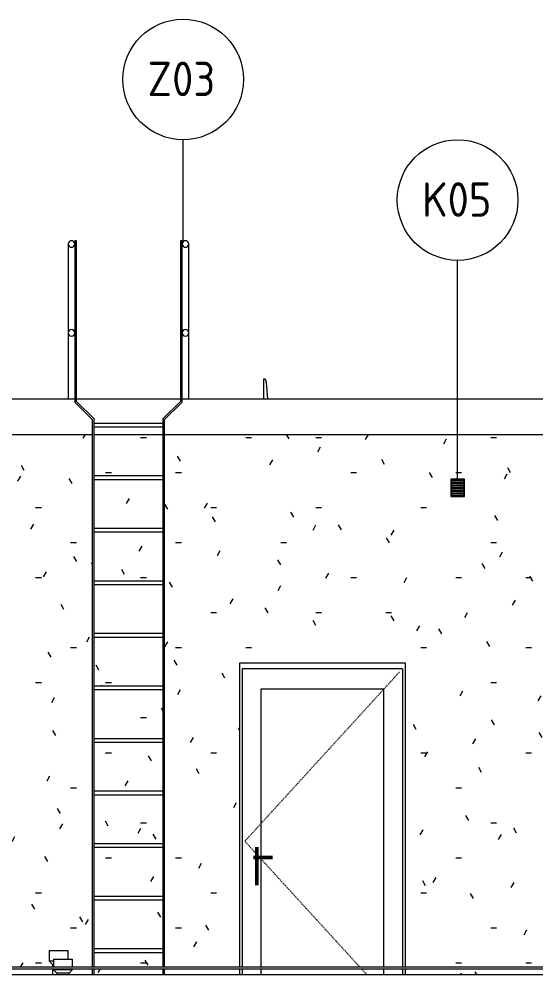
# Model space of a CAD drawing. Header units: millimetres. Extents: x -17526 to 472153, y -45352 to 20466.
# Drawn here: x 147784 to 150783, y 6229 to 11776 of the extents above; entities that cross this region are included whole.
import ezdxf

# ---------------------------------------------------------------- set-up
doc = ezdxf.new("R2010")
doc.units = ezdxf.units.MM
doc.linetypes.add('Čárka', pattern=[6.35, 3.175, -3.175])
for name, color, linetype, lineweight in [('A-DOOR', 31, 'Continuous', 9), ('A-FLOR-HRAL', 11, 'Continuous', 9), ('A-ROOF-OTLN', 132, 'Continuous', 9), ('A-WALL', 113, 'Continuous', 9), ('A-WALL-PATT', 111, 'Continuous', 9), ('M-EQPM', 50, 'Continuous', 9), ('M-EQPM-IDEN', 50, 'Continuous', 9), ('M-HVAC-CDFF', 50, 'Continuous', 9), ('Q-SPCQ', 91, 'Continuous', 9), ('Q-SPCQ-IDEN', 132, 'Continuous', 9)]:
    doc.layers.add(name, color=color, linetype=linetype, lineweight=lineweight)
doc.styles.add('ISOCPEUR', font='isocpeur.ttf', dxfattribs={"width": 0.9, "height": 200})
pattern_1 = [(0, (180187.54, 0), (812.8, 203.2), [33.528, -576.072, 33.528, -576.072, -3251.2]), (0, (180187.54, 0), (812.8, 203.2), [-1219.2, 33.528, -1185.672, 33.528, -576.072, -1422.4]), (0, (180187.54, 0), (812.8, 203.2), [-3048, 33.528, -372.872, 33.528, -982.472]), (120, (180492.34, 101.6), (-582.3764, 602.3054), [33.528, -576.072, 33.528, -576.072, -3251.2]), (120, (180492.34, 101.6), (-582.3764, 602.3054), [-1219.2, 33.528, -1185.672, 33.528, -576.072, -1422.4]), (120, (180492.34, 101.6), (-582.3764, 602.3054), [-3048, 33.528, -372.872, 33.528, -982.472]), (240, (180593.94, 508), (-230.4236, -805.5054), [33.528, -576.072, 33.528, -576.072, -3251.2]), (240, (180593.94, 508), (-230.4236, -805.5054), [-1219.2, 33.528, -1185.672, 33.528, -576.072, -1422.4]), (240, (180593.94, 508), (-230.4236, -805.5054), [-3048, 33.528, -372.872, 33.528, -982.472])]

# ---------------------------------------------------------------- blocks, each defined once
blk = doc.blocks.new('Typ horního madla - Horní madlo_Vnitřní_-1225290-Z-Nový')
at = {"layer": 'A-FLOR-HRAL'}
for p, q in [((25658.8, 6275), (18535, 6275)), ((18535, 6265), (25658.8, 6265))]:
    blk.add_line(p, q, dxfattribs=at)
blk = doc.blocks.new('DPS_vetrání_nová - Typ 1-V132-Z-Nový')
at = {"layer": 'M-EQPM', "color": 11}
for p, q in [((21267.4, 9106), (21267.4, 9006)), ((21347.4, 9106), (21267.4, 9106)), ((21272.4, 9011), (21272.4, 9101)), ((21272.4, 9101), (21342.4, 9101)), ((21342.4, 9101), (21342.4, 9011)), ((21347.4, 9006), (21347.4, 9106)), ((21272.4, 9096), (21342.4, 9096)), ((21272.4, 9087.1), (21342.4, 9087.1)), ((21272.4, 9078.2), (21342.4, 9078.2)), ((21272.4, 9069.3), (21342.4, 9069.3)), ((21272.4, 9060.4), (21342.4, 9060.4)), ((21272.4, 9051.6), (21342.4, 9051.6)), ((21272.4, 9042.7), (21342.4, 9042.7)), ((21267.4, 9006), (21347.4, 9006)), ((21272.4, 9033.8), (21342.4, 9033.8)), ((21272.4, 9024.9), (21342.4, 9024.9)), ((21272.4, 9016), (21342.4, 9016)), ((21342.4, 9011), (21272.4, 9011))]:
    blk.add_line(p, q, dxfattribs=at)
blk = doc.blocks.new('Žebřík - DPS_Žebřík ocelový střešní - Z03-2225721-Z-Nový')
at = {"layer": 'Q-SPCQ', "color": 11}
for p, q in [((19095.5, 10490), (19085.5, 10490)), ((19085.5, 10490), (19085.5, 9553.3)), ((19095.5, 9557.5), (19095.5, 10490)), ((19708.7, 10490), (19698.7, 10490)), ((19698.7, 10490), (19698.7, 9557.5)), ((19708.7, 9553.3), (19708.7, 10490)), ((19047.4, 10471), (19047.4, 9569.6)), ((19746.8, 9569.6), (19746.8, 10471)), ((19085.5, 9553.3), (19187.1, 9451.7)), ((19197.1, 9455.9), (19095.5, 9557.5)), ((19698.7, 9557.5), (19597.1, 9455.9)), ((19607.1, 9451.7), (19708.7, 9553.3)), ((19187.1, 9451.7), (19187.1, 6274.8)), ((19197.1, 6274.8), (19197.1, 9455.9)), ((19597.1, 9430), (19197.1, 9430)), ((19597.1, 9455.9), (19597.1, 6274.8)), ((19607.1, 6274.8), (19607.1, 9451.7)), ((19197.1, 9410), (19597.1, 9410)), ((19597.1, 9125), (19197.1, 9125)), ((19197.1, 9105), (19597.1, 9105)), ((19597.1, 8820), (19197.1, 8820)), ((19197.1, 8800), (19597.1, 8800)), ((19597.1, 8515), (19197.1, 8515)), ((19197.1, 8495), (19597.1, 8495)), ((19597.1, 8210), (19197.1, 8210)), ((19197.1, 8190), (19597.1, 8190)), ((19597.1, 7905), (19197.1, 7905)), ((19197.1, 7885), (19597.1, 7885)), ((19597.1, 7600), (19197.1, 7600)), ((19197.1, 7580), (19597.1, 7580)), ((19597.1, 7295), (19197.1, 7295)), ((19197.1, 7275), (19597.1, 7275)), ((19597.1, 6990), (19197.1, 6990)), ((19197.1, 6970), (19597.1, 6970)), ((19597.1, 6685), (19197.1, 6685)), ((19197.1, 6665), (19597.1, 6665)), ((19597.1, 6380), (19197.1, 6380)), ((19197.1, 6360), (19597.1, 6360)), ((19187.1, 6265.2), (19187.1, 6229.5)), ((19197.1, 6229.5), (19197.1, 6265.2)), ((19597.1, 6265.2), (19597.1, 6229.5)), ((19607.1, 6229.5), (19607.1, 6265.2))]:
    blk.add_line(p, q, dxfattribs=at)
for centre, start, end in [((19066.4, 10471), 90, 270), ((19066.4, 10471), 270, 90), ((19727.7, 10471), 90, 270), ((19727.7, 10471), 270, 90), ((19066.4, 9955), 0, 180), ((19066.4, 9955), 180, 0), ((19727.7, 9955), 0, 180), ((19727.7, 9955), 180, 0)]:
    blk.add_arc(centre, 19, start, end, dxfattribs=at)
for points in [[(19047.7, 9958.7), (19047.5, 9957.4), (19047.4, 9956.2), (19047.4, 9955)], [(19047.4, 9955), (19047.4, 9953.8), (19047.5, 9952.6), (19047.7, 9951.3)], [(19082.2, 9965.7), (19082, 9965.9), (19081.6, 9966.5), (19081, 9967.3), (19080.3, 9968.1), (19079.5, 9968.8), (19078.7, 9969.5), (19077.9, 9970.2), (19077, 9970.9), (19076.3, 9971.3), (19076, 9971.5)], [(19085.1, 9951.3), (19085.4, 9952.6), (19085.5, 9953.8), (19085.5, 9955)], [(19709, 9958.7), (19708.8, 9957.4), (19708.7, 9956.2), (19708.7, 9955)], [(19708.7, 9955), (19708.7, 9953.8), (19708.8, 9952.6), (19709, 9951.3)], [(19743.5, 9965.7), (19743.3, 9965.9), (19742.9, 9966.5), (19742.3, 9967.3), (19741.6, 9968.1), (19740.8, 9968.8), (19740, 9969.5), (19739.2, 9970.2), (19738.3, 9970.9), (19737.6, 9971.3), (19737.3, 9971.5)], [(19746.4, 9951.3), (19746.7, 9952.6), (19746.8, 9953.8), (19746.8, 9955)]]:
    blk.add_open_spline(points, degree=3, dxfattribs=at)
for points, knots in [([(19049.5, 9963.7), (19049.2, 9963.2), (19048.8, 9962.2), (19048.4, 9961.2), (19048.2, 9960.7)], [0.654192, 0.654192, 0.654192, 0.654192, 0.7142857, 0.7758452, 0.7758452, 0.7758452, 0.7758452]), ([(19048.2, 9949.3), (19048.4, 9948.8), (19048.8, 9947.8), (19049.2, 9946.8), (19049.5, 9946.3)], [0.2241548, 0.2241548, 0.2241548, 0.2241548, 0.2857143, 0.345808, 0.345808, 0.345808, 0.345808]), ([(19049.7, 9945.8), (19049.8, 9945.6), (19050.1, 9945.1), (19050.6, 9944.3), (19051.2, 9943.5), (19051.9, 9942.7), (19052.6, 9941.9), (19053.3, 9941.2), (19054.1, 9940.5), (19055, 9939.8), (19055.9, 9939.1), (19056.5, 9938.7), (19056.9, 9938.5)], [0.3648454, 0.3648454, 0.3648454, 0.3648454, 0.3928571, 0.4285714, 0.4642857, 0.5, 0.5357143, 0.5714286, 0.6071429, 0.6428571, 0.6785714, 0.7142857, 0.7142857, 0.7142857, 0.7142857]), ([(19056.9, 9971.5), (19056.5, 9971.3), (19055.9, 9970.9), (19055, 9970.2), (19054.1, 9969.5), (19053.3, 9968.8), (19052.6, 9968.1), (19051.6, 9967), (19051, 9966.2), (19050.6, 9965.7)], [0.2857143, 0.2857143, 0.2857143, 0.2857143, 0.3214286, 0.3571429, 0.3928571, 0.4285714, 0.4642857, 0.5, 0.5714286, 0.5714286, 0.5714286, 0.5714286]), ([(19076, 9938.5), (19076.3, 9938.7), (19077, 9939.1), (19077.9, 9939.8), (19078.7, 9940.5), (19079.5, 9941.2), (19080.3, 9941.9), (19081.2, 9943), (19081.8, 9943.8), (19082.2, 9944.3)], [0.2857143, 0.2857143, 0.2857143, 0.2857143, 0.3214286, 0.3571429, 0.3928571, 0.4285714, 0.4642857, 0.5, 0.5714286, 0.5714286, 0.5714286, 0.5714286]), ([(19084.6, 9960.7), (19084.4, 9961.2), (19084.1, 9962.2), (19083.6, 9963.2), (19083.4, 9963.7)], [0.2241548, 0.2241548, 0.2241548, 0.2241548, 0.2857143, 0.345808, 0.345808, 0.345808, 0.345808]), ([(19083.4, 9946.3), (19083.6, 9946.8), (19084.1, 9947.8), (19084.4, 9948.8), (19084.6, 9949.3)], [0.654192, 0.654192, 0.654192, 0.654192, 0.7142857, 0.7758452, 0.7758452, 0.7758452, 0.7758452]), ([(19085.5, 9955), (19085.5, 9956.2), (19085.3, 9958), (19084.9, 9959.7), (19084.7, 9960.3)], [0, 0, 0, 0, 0.1428571, 0.2061763, 0.2061763, 0.2061763, 0.2061763]), ([(19710.8, 9963.7), (19710.5, 9963.2), (19710.1, 9962.2), (19709.7, 9961.2), (19709.5, 9960.7)], [0.654192, 0.654192, 0.654192, 0.654192, 0.7142857, 0.7758452, 0.7758452, 0.7758452, 0.7758452]), ([(19709.5, 9949.3), (19709.7, 9948.8), (19710.1, 9947.8), (19710.5, 9946.8), (19710.8, 9946.3)], [0.2241548, 0.2241548, 0.2241548, 0.2241548, 0.2857143, 0.345808, 0.345808, 0.345808, 0.345808]), ([(19711, 9945.8), (19711.1, 9945.6), (19711.4, 9945.1), (19711.9, 9944.3), (19712.5, 9943.5), (19713.2, 9942.7), (19713.9, 9941.9), (19714.6, 9941.2), (19715.4, 9940.5), (19716.3, 9939.8), (19717.2, 9939.1), (19717.8, 9938.7), (19718.2, 9938.5)], [0.3648454, 0.3648454, 0.3648454, 0.3648454, 0.3928571, 0.4285714, 0.4642857, 0.5, 0.5357143, 0.5714286, 0.6071429, 0.6428571, 0.6785714, 0.7142857, 0.7142857, 0.7142857, 0.7142857]), ([(19718.2, 9971.5), (19717.8, 9971.3), (19717.2, 9970.9), (19716.3, 9970.2), (19715.4, 9969.5), (19714.6, 9968.8), (19713.9, 9968.1), (19712.9, 9967), (19712.3, 9966.2), (19711.9, 9965.7)], [0.2857143, 0.2857143, 0.2857143, 0.2857143, 0.3214286, 0.3571429, 0.3928571, 0.4285714, 0.4642857, 0.5, 0.5714286, 0.5714286, 0.5714286, 0.5714286]), ([(19737.3, 9938.5), (19737.6, 9938.7), (19738.3, 9939.1), (19739.2, 9939.8), (19740, 9940.5), (19740.8, 9941.2), (19741.6, 9941.9), (19742.5, 9943), (19743.1, 9943.8), (19743.5, 9944.3)], [0.2857143, 0.2857143, 0.2857143, 0.2857143, 0.3214286, 0.3571429, 0.3928571, 0.4285714, 0.4642857, 0.5, 0.5714286, 0.5714286, 0.5714286, 0.5714286]), ([(19745.9, 9960.7), (19745.7, 9961.2), (19745.4, 9962.2), (19744.9, 9963.2), (19744.7, 9963.7)], [0.2241548, 0.2241548, 0.2241548, 0.2241548, 0.2857143, 0.345808, 0.345808, 0.345808, 0.345808]), ([(19744.7, 9946.3), (19744.9, 9946.8), (19745.4, 9947.8), (19745.7, 9948.8), (19745.9, 9949.3)], [0.654192, 0.654192, 0.654192, 0.654192, 0.7142857, 0.7758452, 0.7758452, 0.7758452, 0.7758452]), ([(19746.8, 9955), (19746.8, 9956.2), (19746.6, 9958), (19746.2, 9959.7), (19746, 9960.3)], [0, 0, 0, 0, 0.1428571, 0.2061763, 0.2061763, 0.2061763, 0.2061763])]:
    blk.add_open_spline(points, degree=3, knots=knots, dxfattribs=at)
blk = doc.blocks.new('DVERE_1k_oblozka - DD03_01_900x1970_koupelna-1549490-Z-Nový')
at = {"layer": 'A-DOOR'}
for p, q in [((20057.5, 8005), (20057.5, 6274.7)), ((20987.5, 8005), (20057.5, 8005)), ((20987.5, 8005), (20987.5, 6274.7)), ((20167.5, 6274.7), (20167.5, 7890)), ((20167.5, 7890), (20877.5, 7890)), ((20877.5, 7890), (20877.5, 6274.7)), ((20057.5, 6265.2), (20057.5, 6229.4)), ((20167.5, 6229.4), (20167.5, 6265.2)), ((20877.5, 6265.2), (20877.5, 6229.6)), ((20987.5, 6265.2), (20987.5, 6229.6))]:
    blk.add_line(p, q, dxfattribs=at)
at = {"layer": 'A-DOOR', "linetype": 'Čárka'}
for p, q in [((20072.5, 7005), (20972.5, 7990)), ((20739.8, 6274.7), (20072.5, 7005)), ((20781, 6229.6), (20748.5, 6265.2))]:
    blk.add_line(p, q, dxfattribs=at)
at = {"layer": 'A-DOOR', "lineweight": 50}
for p, q in [((20142.5, 6970), (20142.5, 6750)), ((20232.5, 6910), (20122.5, 6910))]:
    blk.add_line(p, q, dxfattribs=at)
blk = doc.blocks.new('DPS_antenna - DPS_antenna-1509611-Z-Nový')
at = {"layer": 'M-EQPM', "color": 11}
for p, q in [((20191.1, 9686.2), (20180.4, 9686.2)), ((20180.4, 9686.2), (20180.4, 9569.9))]:
    blk.add_line(p, q, dxfattribs=at)
at = {"layer": 'M-EQPM', "color": 11, "flags": 128}
blk.add_lwpolyline([(20205.6, 9569.6), (20197.7, 9666.7), (20192.4, 9685.5), (20191.9, 9686), (20191.5, 9686.2), (20191.1, 9686.2)], dxfattribs=at)
blk = doc.blocks.new('Větrací_vyústka_střecha - Větrací_vyústka_střecha-1989516-Z-Nový')
at = {"layer": 'M-HVAC-CDFF'}
for p, q in [((18936.5, 6370.6), (18936.5, 6310.6)), ((18936.5, 6370.6), (18992.1, 6370.6)), ((18992.1, 6370.6), (19047.7, 6370.6)), ((19047.7, 6320.6), (19047.7, 6370.6)), ((18936.5, 6310.6), (18957.1, 6290)), ((18936.5, 6310.6), (18962.3, 6310.6)), ((18957.1, 6290), (18957.1, 6274.8)), ((18961.8, 6290), (18957.1, 6290)), ((18957.1, 6265.2), (18957.1, 6229.5))]:
    blk.add_line(p, q, dxfattribs=at)
blk = doc.blocks.new('Větrací_vyústka_střecha - Větrací_vyústka_střecha-V137-Z-Nový')
at = {"layer": 'M-HVAC-CDFF'}
for p, q in [((18961.5, 6320.6), (18961.5, 6274.8)), ((18961.5, 6320.6), (19017.1, 6320.6)), ((19017.1, 6320.6), (19072.7, 6320.6)), ((19072.7, 6274.8), (19072.7, 6320.6)), ((18961.5, 6265.2), (18961.5, 6260.6)), ((18961.5, 6260.6), (18982.1, 6240)), ((18961.5, 6260.6), (19017.1, 6260.6)), ((18982.1, 6240), (18982.1, 6229.5)), ((19017.1, 6240), (18982.1, 6240)), ((19017.1, 6260.6), (19072.7, 6260.6)), ((19052.1, 6240), (19017.1, 6240)), ((19052.1, 6240), (19072.7, 6260.6)), ((19052.1, 6229.5), (19052.1, 6240)), ((19072.7, 6260.6), (19072.7, 6265.2))]:
    blk.add_line(p, q, dxfattribs=at)
blk = doc.blocks.new('Popiska speciální vybavení - Popiska okna_Bublina-1426311-Z-Nový')
at = {"layer": 'Q-SPCQ-IDEN'}
blk.add_circle((19714.5, 11426), 350, dxfattribs=at)
blk = doc.blocks.new('Popiska mechanické zařízení - Popiska okna_Bublina-1428144-Z-Nový')
at = {"layer": 'M-EQPM-IDEN'}
blk.add_circle((24062.4, 10726), 350, dxfattribs=at)

msp = doc.modelspace()

# ---------------------------------------------------------------- hatches: boundary and pattern name
at = {"layer": 'A-WALL-PATT'}
h = msp.add_hatch(dxfattribs=at)
h.set_pattern_fill('FP_114', color=11, style=0, pattern_type=2)
h.set_pattern_definition(pattern_1)
h.paths.add_polyline_path([(144956.4, 6229.8), (146090.1, 6229.8), (146090.1, 6265), (144956.4, 6265), (144956.4, 6233.9)])
h.paths.add_polyline_path([(146230.1, 6229.8), (147533.6, 6229.8), (147533.6, 6249.1), (147528.9, 6249.1), (147529.9, 6257.3), (147565.8, 6257.3), (147564.8, 6249.1), (147561.1, 6249.1), (147561.1, 6229.8), (147978.2, 6229.8), (147978.2, 6265), (146230.1, 6265), (146230.1, 6233.9)])
h.paths.add_polyline_path([(148669.3, 6229.8), (149063.6, 6229.8), (149063.6, 6265), (148628.2, 6265), (148628.2, 6229.8)])
h.paths.add_polyline_path([(150023.6, 6229.8), (152328.5, 6229.8), (152328.5, 6265), (150023.6, 6265), (150023.6, 6233.9)])
h.paths.add_polyline_path([(148583, 6229.8), (148618.2, 6229.8), (148618.2, 6265), (148218.2, 6265), (148218.2, 6229.8), (148496.8, 6229.8)])
h.paths.add_polyline_path([(148151.8, 6229.8), (148208.2, 6229.8), (148208.2, 6265), (148092.5, 6265), (148092.5, 6260.6), (148073.2, 6240), (148073.2, 6229.8)])
h.paths.add_polyline_path([(147561.1, 6275), (147978.2, 6275), (147978.2, 6290), (147959, 6310.6), (147959, 6370.6), (148067.5, 6370.6), (148067.5, 6320.6), (148092.5, 6320.6), (148092.5, 6275), (148208.2, 6275), (148208.2, 9365.6), (144956.4, 9365.6), (144956.4, 6275), (146095.7, 6275), (146095.4, 6340), (146050.1, 6340), (146160.1, 6427.2), (146270.1, 6340), (146224.4, 6340), (146224.7, 6275), (147559, 6275)])
h.paths.add_polyline_path([(148618.2, 6275), (148618.2, 6360), (148218.2, 6360), (148218.2, 6275), (148583, 6275)])
h.paths.add_polyline_path([(148628.2, 6275), (149063.6, 6275), (149063.6, 8040), (150023.6, 8040), (150023.6, 6275), (152328.5, 6275), (152328.5, 9365.6), (148628.2, 9365.6), (148628.2, 6405.6)])
h.paths.add_polyline_path([(146219.4, 6275), (146219.4, 6340), (146200.9, 6340), (146200.9, 6275)])
h.paths.add_polyline_path([(146181.1, 6275), (146181.1, 6340), (146139, 6340), (146139, 6275), (146168.4, 6275)])
h.paths.add_polyline_path([(146100.7, 6275), (146119.2, 6275), (146119.2, 6340), (146100.7, 6340)])
h.paths.add_polyline_path([(147540.2, 6278.3), (147535.3, 6281.6), (147534.6, 6288.3), (147535.7, 6316.5), (147537.2, 6319.1), (147541.7, 6316.8), (147540.8, 6315.7), (147541.2, 6313.3), (147541.7, 6312.3), (147548.6, 6318.6), (147556.2, 6319.1), (147560.1, 6319), (147563, 6318.6), (147571.1, 6313.5), (147575.8, 6306.1), (147573.2, 6286.7), (147569.5, 6284.2), (147567.2, 6281.8), (147562.1, 6279), (147556.1, 6278.6), (147552.1, 6278.7), (147545.9, 6279.2), (147544.2, 6282.2), (147542.6, 6281.9), (147540.4, 6278.7)])
h.paths.add_polyline_path([(147560, 6286.6), (147563.3, 6288.1), (147567.5, 6292.9), (147568.8, 6295.8), (147568.7, 6302.7), (147565.1, 6308.1), (147560.1, 6310.8), (147560.1, 6286.9)])
h.paths.add_polyline_path([(147544.6, 6293.3), (147543.6, 6301.9), (147543.7, 6295), (147544.2, 6294)])
h.paths.add_polyline_path([(147556.7, 6309.7), (147556.9, 6309.8), (147556.2, 6310.8)])
h.paths.add_polyline_path([(148218.2, 6380), (148618.2, 6380), (148618.2, 6665), (148218.2, 6665), (148218.2, 6405.6)])
h.paths.add_polyline_path([(148238.1, 6685), (148618.2, 6685), (148618.2, 6970), (148218.2, 6970), (148218.2, 6685)])
h.paths.add_polyline_path([(148218.2, 6990), (148618.2, 6990), (148618.2, 7275), (148218.2, 7275), (148218.2, 7092.8)])
h.paths.add_polyline_path([(148324.3, 7295), (148618.2, 7295), (148618.2, 7580), (148218.2, 7580), (148218.2, 7295), (148238.1, 7295)])
h.paths.add_polyline_path([(148496.8, 7600), (148618.2, 7600), (148618.2, 7885), (148218.2, 7885), (148218.2, 7600), (148410.6, 7600)])
h.paths.add_polyline_path([(148324.3, 7905), (148618.2, 7905), (148618.2, 8190), (148218.2, 8190), (148218.2, 7905), (148238.1, 7905)])
h.paths.add_polyline_path([(148324.3, 8210), (148618.2, 8210), (148618.2, 8495), (148218.2, 8495), (148218.2, 8210), (148238.1, 8210)])
h.paths.add_polyline_path([(148496.8, 8515), (148618.2, 8515), (148618.2, 8800), (148218.2, 8800), (148218.2, 8515), (148324.3, 8515)])
h.paths.add_polyline_path([(148618.2, 8820), (148618.2, 9105), (148218.2, 9105), (148218.2, 8820), (148324.3, 8820)])
h.paths.add_polyline_path([(147344, 9006), (147288.5, 9006), (147289.5, 9106), (147368.5, 9106), (147368.5, 9006), (147345.2, 9006)])
h.paths.add_polyline_path([(150368.5, 9028), (150370.6, 9036.9), (150372.5, 9040.4), (150374.9, 9043.6), (150379.5, 9047.1), (150384.8, 9049.3), (150394, 9049.5), (150396.2, 9049.3), (150401.5, 9047.1), (150406, 9043.6), (150409.5, 9039), (150411.7, 9033.7), (150412.5, 9028), (150411.7, 9022.3), (150409.5, 9017), (150406, 9012.4), (150401.5, 9008.9), (150394, 9006.5), (150390.5, 9006), (150384.8, 9006.7), (150379.5, 9008.9), (150374.9, 9012.4), (150371.4, 9017), (150369.2, 9022.3)])
h.paths.add_polyline_path([(150298.3, 9006), (150288.5, 9006), (150288.5, 9106), (150368.5, 9106), (150368.5, 9006), (150303, 9006)])
h.paths.add_polyline_path([(148496.8, 9125), (148618.2, 9125), (148618.2, 9365.6), (148218.2, 9365.6), (148218.2, 9125), (148410.6, 9125)])
h = msp.add_hatch(dxfattribs=at)
h.set_pattern_fill('FP_114', color=11, style=0, pattern_type=2)
h.set_pattern_definition(pattern_1)
h.paths.add_polyline_path([(150397.3, 9007.1), (150408.3, 9015.1), (150412.5, 9028), (150408.3, 9040.9), (150397.3, 9048.9), (150383.7, 9048.9), (150372.7, 9040.9), (150368.5, 9028), (150372.7, 9015.1), (150383.7, 9007.1), (150394, 9007.1)])

# ---------------------------------------------------------------- linework, layer by layer
at = {"layer": 'A-ROOF-OTLN', "color": 11}
for p, q in [((148106.6, 9569.8), (144920.4, 9569.8)), ((148719.9, 9569.8), (148116.4, 9569.8)), ((158327.6, 9569.8), (148729.8, 9569.8)), ((144920.4, 9365.6), (148208.2, 9365.6)), ((148218.2, 9365.6), (148618.2, 9365.6)), ((148628.2, 9365.6), (158327.6, 9365.6)), ((157198.9, 6229.8), (128920.8, 6229.8))]:
    msp.add_line(p, q, dxfattribs=at)
at = {"layer": 'A-WALL', "color": 11}
for p, q in [((149063.6, 6274.7), (149063.6, 8040)), ((149063.6, 8040), (150023.6, 8040)), ((150023.6, 8040), (150023.6, 6274.7)), ((149063.6, 6229.4), (149063.6, 6265.2)), ((150023.6, 6265.2), (150023.6, 6229.6))]:
    msp.add_line(p, q, dxfattribs=at)
at = {"layer": 'M-EQPM-IDEN'}
msp.add_line((150328.5, 9106), (150328.5, 10376), dxfattribs=at)
at = {"layer": 'Q-SPCQ-IDEN'}
msp.add_line((148735.6, 10490), (148735.6, 11076), dxfattribs=at)

# ---------------------------------------------------------------- block references
at = {"layer": 'A-DOOR', "linetype": 'Čárka'}
msp.add_blockref('DVERE_1k_oblozka - DD03_01_900x1970_koupelna-1549490-Z-Nový', (129021.1, 0), dxfattribs=at)
at = {"layer": 'A-FLOR-HRAL'}
msp.add_blockref('Typ horního madla - Horní madlo_Vnitřní_-1225290-Z-Nový', (129021.1, 0), dxfattribs=at)
at = {"layer": 'M-EQPM', "color": 11}
for name in ['DPS_antenna - DPS_antenna-1509611-Z-Nový', 'DPS_vetrání_nová - Typ 1-V132-Z-Nový']:
    msp.add_blockref(name, (129021.1, 0), dxfattribs=at)
at = {"layer": 'M-EQPM-IDEN'}
msp.add_blockref('Popiska mechanické zařízení - Popiska okna_Bublina-1428144-Z-Nový', (126266.1, 0), dxfattribs=at)
at = {"layer": 'M-HVAC-CDFF'}
for name in ['Větrací_vyústka_střecha - Větrací_vyústka_střecha-1989516-Z-Nový', 'Větrací_vyústka_střecha - Větrací_vyústka_střecha-V137-Z-Nový']:
    msp.add_blockref(name, (129021.1, 0), dxfattribs=at)
at = {"layer": 'Q-SPCQ', "color": 11}
msp.add_blockref('Žebřík - DPS_Žebřík ocelový střešní - Z03-2225721-Z-Nový', (129021.1, 0), dxfattribs=at)
at = {"layer": 'Q-SPCQ-IDEN'}
msp.add_blockref('Popiska speciální vybavení - Popiska okna_Bublina-1426311-Z-Nový', (129021.1, 0), dxfattribs=at)

# ---------------------------------------------------------------- texts
at = {"layer": 'M-EQPM-IDEN', "insert": (150121.7, 10829.1), "char_height": 200, "width": 497.848, "attachment_point": 1, "style": 'ISOCPEUR'}
msp.add_mtext('K05', dxfattribs=at)
at = {"layer": 'Q-SPCQ-IDEN', "insert": (148528.9, 11529.1), "char_height": 200, "width": 497.848, "attachment_point": 1, "style": 'ISOCPEUR'}
msp.add_mtext('Z03', dxfattribs=at)

doc.saveas('drawing.dxf')
